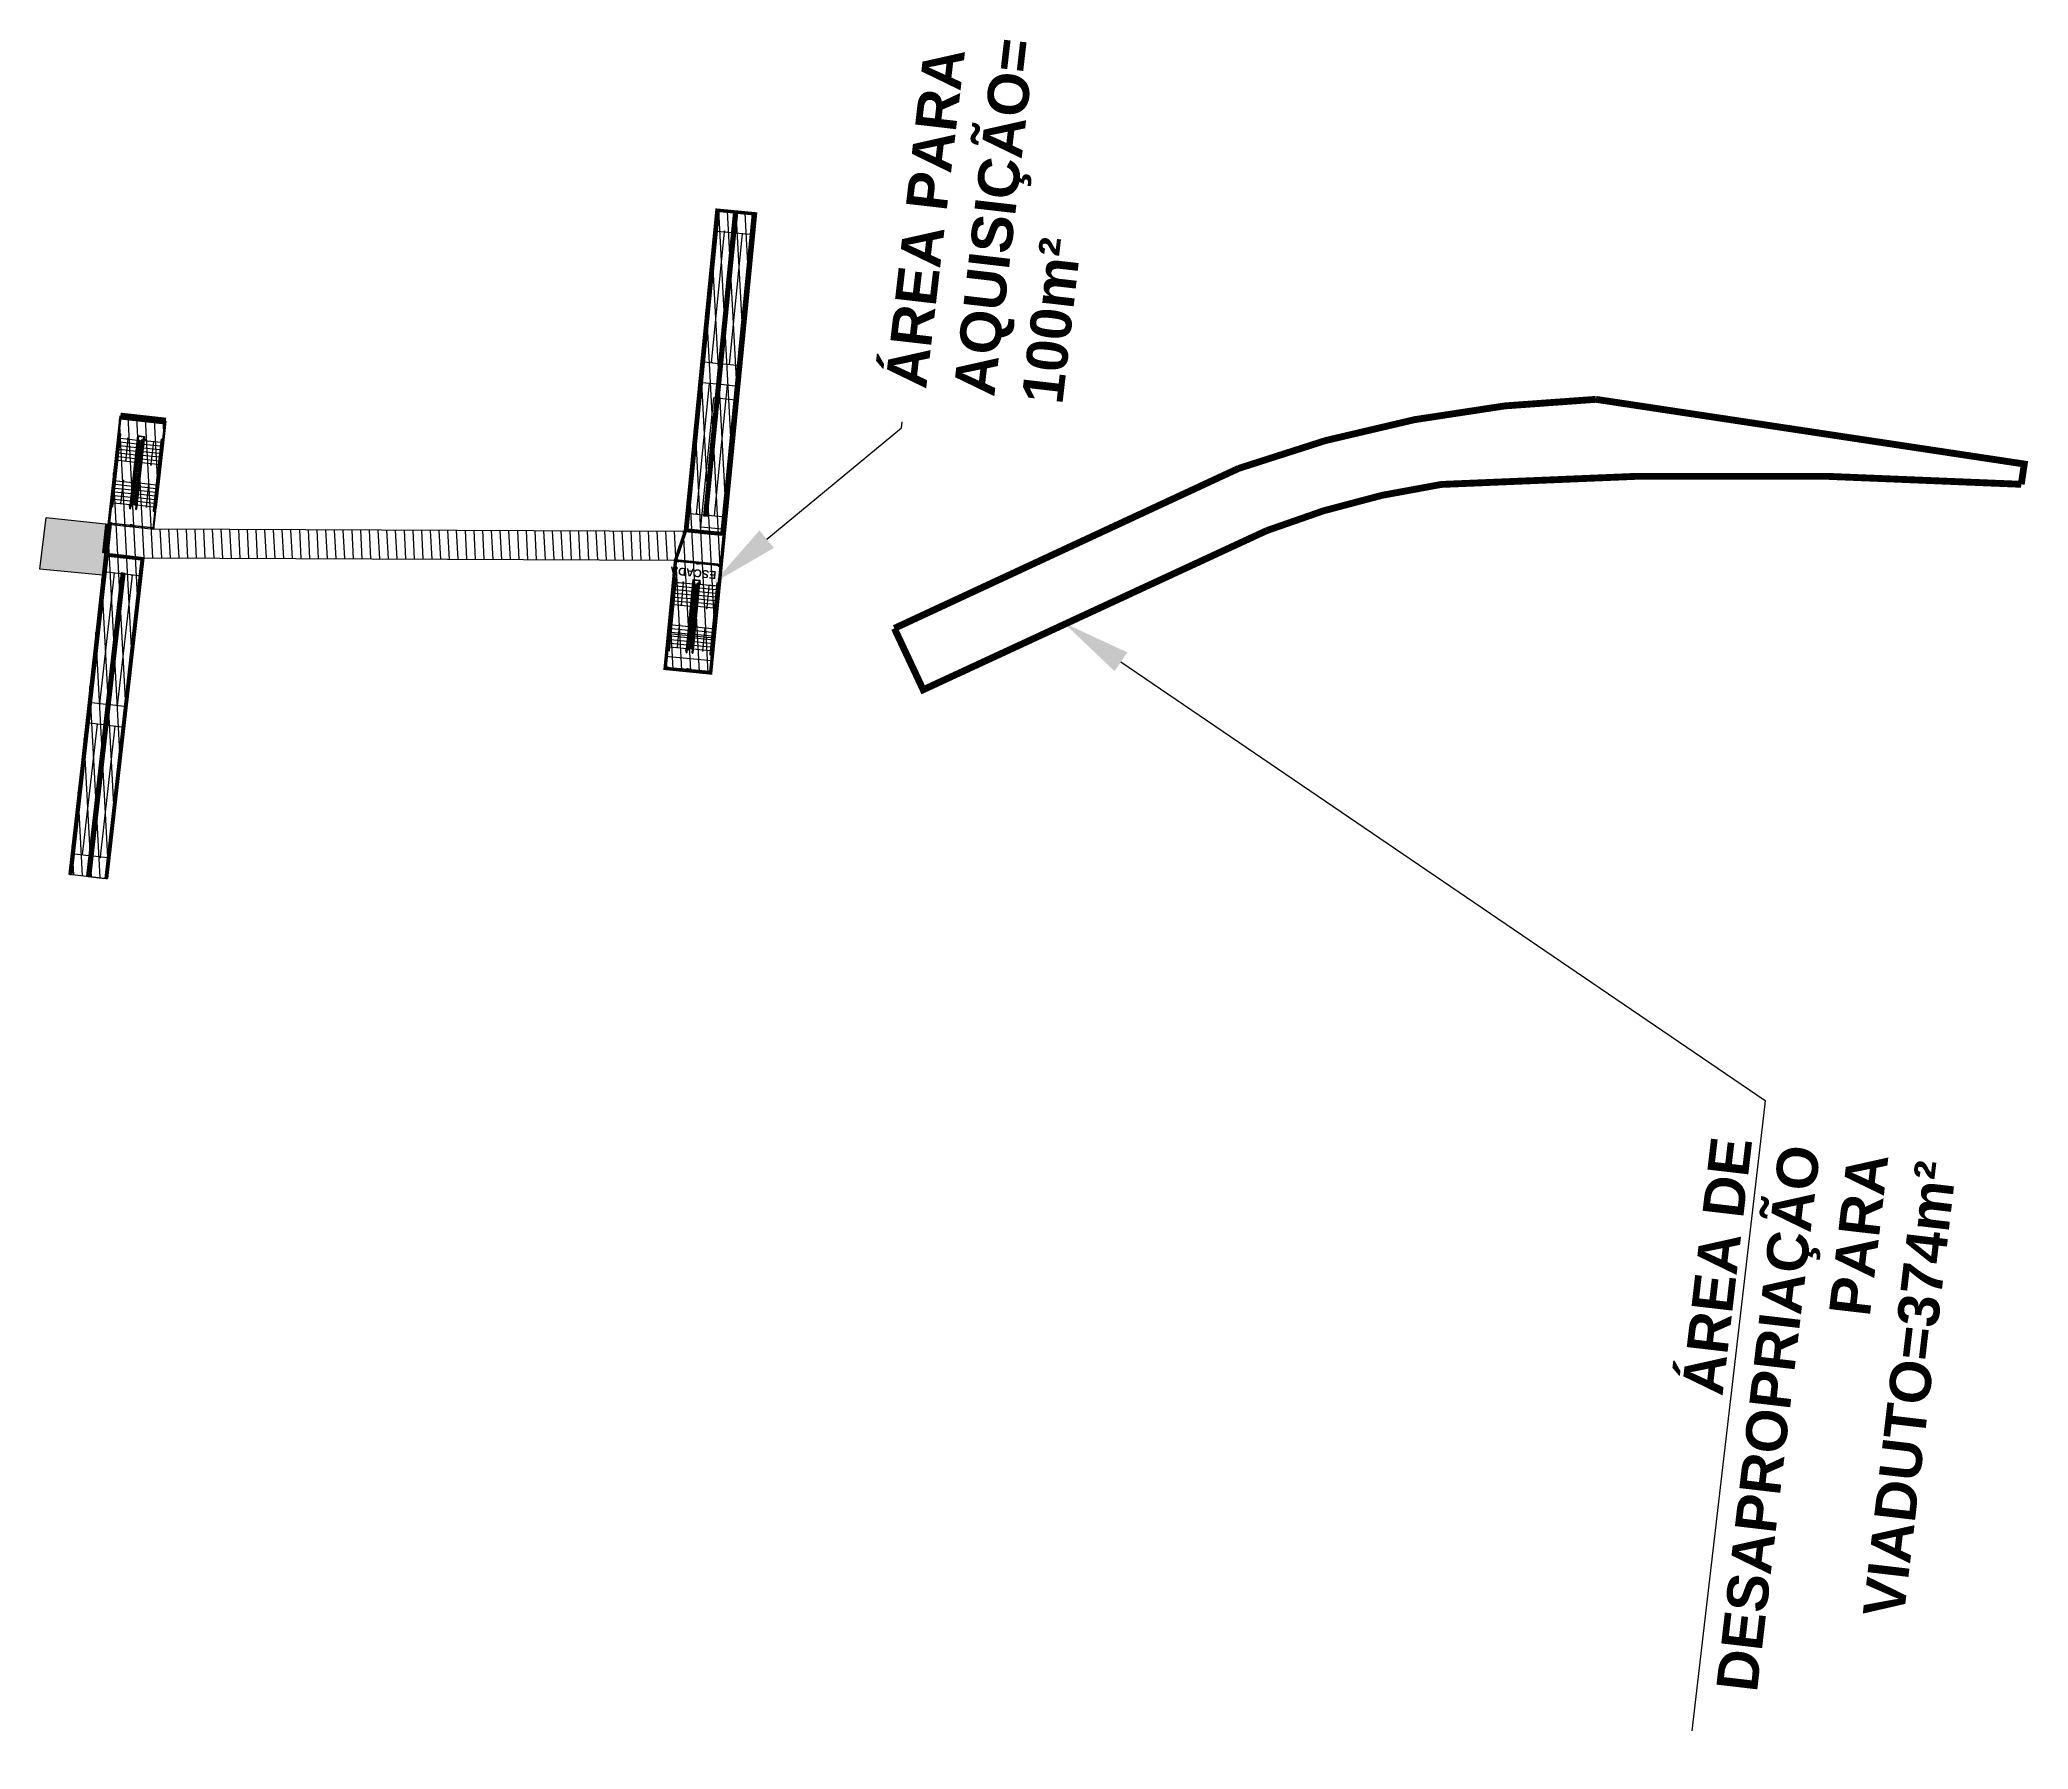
# Model space of a CAD drawing. Header units: metres. Extents: x 292198 to 326394, y 7397335 to 7462838.
# Drawn here: x 300396.2 to 300541.2, y 7445851.8 to 7445976.6 of the extents above; entities that cross this region are included whole.
import ezdxf
from ezdxf import colors
from ezdxf.entities.mleader import LeaderData, LeaderLine
from ezdxf.math import Vec2, Vec3

# ---------------------------------------------------------------- set-up
doc = ezdxf.new("R2010")
doc.units = ezdxf.units.M
doc.layers.get('0').update_dxf_attribs({"color": 5})
for name, color, linetype in [('_CALÇADA A CONSTRUIR', 9, 'Continuous'), ('_PASSARELA A CONSTRUIR', 230, 'Continuous'), ('_TEXTOS PASSARELAS', 2, 'Continuous'), ('_ÁREAA DE AQUISIÇÃO', 2, 'Continuous'), ('ARQ-ALV-BXA', 7, 'Continuous'), ('ARQ-AUX', 1, 'Continuous'), ('ARQ-AUX-02', 7, 'Continuous'), ('ARQ-TXT-QDA', 2, 'Continuous')]:
    doc.layers.add(name, color=color, linetype=linetype)
doc.styles.add('ARIAL', font='arial.ttf')
doc.styles.add('Cota', font='romans.shx')
doc.styles.get("Standard").update_dxf_attribs({"font": 'simplex.shx'})

# ---------------------------------------------------------------- blocks, each defined once
blk = doc.blocks.new('A$C2B945DDC')
at = {"layer": 'ARQ-AUX'}
h = blk.add_hatch(color=230, dxfattribs=at)
edge = h.paths.add_edge_path()
edge.add_arc((3.22, 2.62), 0.0136, 360, 720, ccw=False)
h = blk.add_hatch(color=230, dxfattribs=at)
edge = h.paths.add_edge_path()
edge.add_arc((6.34, 2.62), 0.0136, 360, 720, ccw=False)
h = blk.add_hatch(color=230, dxfattribs=at)
edge = h.paths.add_edge_path()
edge.add_arc((1.6, 0.72), 0.0136, 180, 540, ccw=False)
h = blk.add_hatch(color=230, dxfattribs=at)
edge = h.paths.add_edge_path()
edge.add_arc((4.72, 0.72), 0.0136, 180, 540, ccw=False)
at = {"color": 230, "ltscale": 20}
for centre, start, end in [((1.32, 3.18), 89.987, 270.013), ((6.62, 3.18), 269.987, 90.013), ((1.32, 1.89), 89.987, 270.013), ((1.32, 1.45), 89.987, 270.013), ((1.32, 0.17), 89.987, 270.013)]:
    blk.add_arc(centre, 0.0222, start, end, dxfattribs=at)
at = {"layer": 'ARQ-ALV-BXA', "color": 230, "ltscale": 10}
for points in [[(1.6, 3.33), (0, 3.33), (0, 0.01), (1.6, 0.01)], [(1.6, 3.33), (6.34, 3.33), (6.34, 3.2)], [(1.6, 3.33), (1.6, 3.2)], [(1.6, 3.15), (1.6, 1.91)], [(1.87, 3.33), (1.87, 3.27)], [(1.87, 3.25), (1.87, 3.2)], [(1.87, 3.15), (1.87, 1.91)], [(2.14, 3.33), (2.14, 3.27)], [(2.14, 3.25), (2.14, 3.2)], [(2.14, 3.15), (2.14, 1.91)], [(2.41, 3.33), (2.41, 3.27)], [(2.41, 3.25), (2.41, 3.2)], [(2.41, 3.15), (2.41, 1.91)], [(2.68, 3.33), (2.68, 3.27)], [(2.68, 3.25), (2.68, 3.2)], [(2.68, 3.15), (2.68, 1.91)], [(2.95, 3.33), (2.95, 3.27)], [(2.95, 3.25), (2.95, 3.2)], [(2.95, 3.15), (2.95, 1.91)], [(3.22, 3.33), (3.22, 1.91)], [(4.72, 3.33), (4.72, 3.2)], [(4.72, 3.15), (4.72, 1.91)], [(4.99, 3.33), (4.99, 3.27)], [(4.99, 3.25), (4.99, 3.2)], [(4.99, 3.15), (4.99, 1.73)], [(5.26, 3.33), (5.26, 3.27)], [(5.26, 3.25), (5.26, 3.2)], [(5.26, 3.15), (5.26, 1.91)], [(5.53, 3.33), (5.53, 3.27)], [(5.53, 3.25), (5.53, 3.2)], [(5.53, 3.15), (5.53, 1.91)], [(5.8, 3.33), (5.8, 3.27)], [(5.8, 3.25), (5.8, 3.2)], [(5.8, 3.15), (5.8, 1.91)], [(6.07, 3.33), (6.07, 3.27)], [(6.07, 3.25), (6.07, 3.2)], [(6.07, 3.15), (6.07, 1.91)], [(6.34, 3.15), (6.34, 1.91)], [(1.6, 1.87), (1.6, 1.73)], [(6.34, 1.73), (1.6, 1.73)], [(1.6, 1.47), (1.6, 1.61)], [(1.6, 1.61), (6.34, 1.61)], [(1.87, 1.87), (1.87, 1.82)], [(1.87, 1.8), (1.87, 1.73)], [(1.87, 1.54), (1.87, 1.61)], [(1.87, 1.47), (1.87, 1.52)], [(2.14, 1.87), (2.14, 1.82)], [(2.14, 1.8), (2.14, 1.73)], [(2.14, 1.54), (2.14, 1.61)], [(2.14, 1.47), (2.14, 1.52)], [(2.41, 1.87), (2.41, 1.82)], [(2.41, 1.8), (2.41, 1.73)], [(2.41, 1.54), (2.41, 1.61)], [(2.41, 1.47), (2.41, 1.52)], [(2.68, 1.87), (2.68, 1.82)], [(2.68, 1.8), (2.68, 1.73)], [(2.68, 1.54), (2.68, 1.61)], [(2.68, 1.47), (2.68, 1.52)], [(2.95, 1.87), (2.95, 1.82)], [(2.95, 1.8), (2.95, 1.73)], [(2.95, 0.19), (2.95, 1.61)], [(3.22, 1.87), (3.22, 1.73)], [(3.22, 1.47), (3.22, 1.61)], [(4.72, 1.87), (4.72, 1.73)], [(4.72, 1.47), (4.72, 1.61)], [(4.99, 1.54), (4.99, 1.61)], [(4.99, 1.47), (4.99, 1.52)], [(5.26, 1.87), (5.26, 1.82)], [(5.26, 1.8), (5.26, 1.73)], [(5.26, 1.54), (5.26, 1.61)], [(5.26, 1.47), (5.26, 1.52)], [(5.53, 1.87), (5.53, 1.82)], [(5.53, 1.8), (5.53, 1.73)], [(5.53, 1.54), (5.53, 1.61)], [(5.53, 1.47), (5.53, 1.52)], [(5.8, 1.87), (5.8, 1.82)], [(5.8, 1.8), (5.8, 1.73)], [(5.8, 1.54), (5.8, 1.61)], [(5.8, 1.47), (5.8, 1.52)], [(6.07, 1.87), (6.07, 1.82)], [(6.07, 1.8), (6.07, 1.73)], [(6.07, 1.54), (6.07, 1.61)], [(6.07, 1.47), (6.07, 1.52)], [(6.34, 1.87), (6.34, 1.73)], [(6.34, 1.47), (6.34, 1.61)], [(1.6, 0.19), (1.6, 1.43)], [(6.34, 0.01), (1.6, 0.01), (1.6, 0.14)], [(1.87, 0.19), (1.87, 1.43)], [(1.87, 0.09), (1.87, 0.14)], [(1.87, 0.01), (1.87, 0.07)], [(2.14, 0.19), (2.14, 1.43)], [(2.14, 0.09), (2.14, 0.14)], [(2.14, 0.01), (2.14, 0.07)], [(2.41, 0.19), (2.41, 1.43)], [(2.41, 0.09), (2.41, 0.14)], [(2.41, 0.01), (2.41, 0.07)], [(2.68, 0.19), (2.68, 1.43)], [(2.68, 0.09), (2.68, 0.14)], [(2.68, 0.01), (2.68, 0.07)], [(2.95, 0.09), (2.95, 0.14)], [(2.95, 0.01), (2.95, 0.07)], [(3.22, 0.19), (3.22, 1.43)], [(3.22, 0.01), (3.22, 0.14)], [(4.72, 0.01), (4.72, 1.43)], [(4.99, 0.19), (4.99, 1.43)], [(4.99, 0.09), (4.99, 0.14)], [(4.99, 0.01), (4.99, 0.07)], [(5.26, 0.19), (5.26, 1.43)], [(5.26, 0.09), (5.26, 0.14)], [(5.26, 0.01), (5.26, 0.07)], [(5.53, 0.19), (5.53, 1.43)], [(5.53, 0.09), (5.53, 0.14)], [(5.53, 0.01), (5.53, 0.07)], [(5.8, 0.19), (5.8, 1.43)], [(5.8, 0.09), (5.8, 0.14)], [(5.8, 0.01), (5.8, 0.07)], [(6.07, 0.19), (6.07, 1.43)], [(6.07, 0.09), (6.07, 0.14)], [(6.07, 0.01), (6.07, 0.07)], [(6.34, 0.19), (6.34, 1.43)], [(6.34, 0.01), (6.34, 0.14)]]:
    blk.add_lwpolyline(points, dxfattribs=at)
at = {"layer": 'ARQ-AUX', "color": 230}
for points in [[(0.1, 3.13), (0.13, 3.13), (0.13, 3.33), (0.03, 3.33), (0.03, 3.13), (0.06, 3.13)], [(1.6, 3.27), (1.6, 3.27), (1.6, 3.31), (1.5, 3.31), (1.5, 3.21), (1.59, 3.21)], [(1.6, 3.21), (1.6, 3.21)], [(3.22, 3.27), (3.22, 3.27), (3.22, 3.31), (3.12, 3.31), (3.12, 3.27)], [(3.12, 3.25), (3.12, 3.21), (3.21, 3.21)], [(4.72, 3.27), (4.72, 3.27), (4.72, 3.31), (4.62, 3.31), (4.62, 3.27)], [(4.62, 3.25), (4.62, 3.21), (4.71, 3.21)], [(6.34, 3.27), (6.34, 3.27), (6.34, 3.31), (6.24, 3.31), (6.24, 3.27)], [(6.24, 3.25), (6.24, 3.21), (6.33, 3.21)], [(7.84, 3.13), (7.81, 3.13), (7.81, 3.33), (7.91, 3.33), (7.91, 3.13), (7.88, 3.13)], [(0.07, 1.77), (0.03, 1.77), (0.03, 1.57), (0.07, 1.57)], [(0.13, 1.68), (0.13, 1.77), (0.09, 1.77)], [(0.09, 1.57), (0.13, 1.57), (0.13, 1.67)], [(1.6, 1.8), (1.6, 1.8), (1.6, 1.76), (1.5, 1.76), (1.5, 1.86), (1.59, 1.86)], [(1.66, 2.65), (1.6, 2.62)], [(3.22, 2.62), (1.6, 2.62)], [(1.66, 2.6), (1.6, 2.62)], [(1.6, 1.54), (1.6, 1.54), (1.6, 1.58), (1.7, 1.58), (1.7, 1.54)], [(1.7, 1.52), (1.7, 1.48), (1.61, 1.48)], [(3.12, 1.82), (3.12, 1.86), (3.21, 1.86)], [(3.22, 1.8), (3.22, 1.8), (3.22, 1.76), (3.12, 1.76), (3.12, 1.8)], [(3.22, 1.54), (3.22, 1.54), (3.22, 1.58), (3.32, 1.58), (3.32, 1.54)], [(3.32, 1.52), (3.32, 1.48), (3.23, 1.48)], [(4.62, 1.82), (4.62, 1.86), (4.71, 1.86)], [(4.72, 1.8), (4.72, 1.8), (4.72, 1.76), (4.62, 1.76), (4.62, 1.8)], [(4.78, 2.65), (4.72, 2.62)], [(6.34, 2.62), (4.72, 2.62)], [(4.78, 2.6), (4.72, 2.62)], [(4.72, 1.54), (4.72, 1.54), (4.72, 1.58), (4.82, 1.58), (4.82, 1.54)], [(4.82, 1.52), (4.82, 1.48), (4.73, 1.48)], [(6.24, 1.82), (6.24, 1.86), (6.33, 1.86)], [(6.34, 1.8), (6.34, 1.8), (6.34, 1.76), (6.24, 1.76), (6.24, 1.8)], [(6.34, 1.54), (6.34, 1.54), (6.34, 1.58), (6.44, 1.58), (6.44, 1.48), (6.35, 1.48)], [(7.81, 1.68), (7.81, 1.77), (7.85, 1.77)], [(7.85, 1.57), (7.81, 1.57), (7.81, 1.67)], [(7.87, 1.77), (7.91, 1.77), (7.91, 1.57), (7.87, 1.57)], [(0.13, 0.07), (0.13, 0.01), (0.03, 0.01), (0.03, 0.21), (0.07, 0.21)], [(0.09, 0.21), (0.13, 0.21), (0.13, 0.09)], [(1.6, 0.72), (3.22, 0.72)], [(1.6, 0.07), (1.6, 0.07), (1.6, 0.03), (1.7, 0.03), (1.7, 0.07)], [(1.7, 0.09), (1.7, 0.13), (1.61, 0.13)], [(3.16, 0.75), (3.22, 0.72)], [(3.16, 0.69), (3.22, 0.72)], [(3.22, 0.07), (3.22, 0.07), (3.22, 0.03), (3.32, 0.03), (3.32, 0.07)], [(3.32, 0.09), (3.32, 0.13), (3.23, 0.13)], [(4.72, 0.72), (6.34, 0.72)], [(4.72, 0.07), (4.72, 0.07), (4.72, 0.03), (4.82, 0.03), (4.82, 0.07)], [(4.82, 0.09), (4.82, 0.13), (4.73, 0.13)], [(6.28, 0.75), (6.34, 0.72)], [(6.28, 0.69), (6.34, 0.72)], [(6.34, 0.07), (6.34, 0.07), (6.34, 0.03), (6.44, 0.03), (6.44, 0.13), (6.35, 0.13)], [(6.34, 0.13), (6.34, 0.13)], [(7.81, 0.07), (7.81, 0.01), (7.91, 0.01), (7.91, 0.21), (7.87, 0.21)], [(7.85, 0.21), (7.81, 0.21), (7.81, 0.09)]]:
    blk.add_lwpolyline(points, dxfattribs=at)
for points in [[(1.59, 3.2), (1.59, 3.25), (1.6, 3.25), (1.6, 3.2)], [(3.21, 3.2), (3.21, 3.25), (3.22, 3.25), (3.22, 3.2)], [(4.71, 3.2), (4.71, 3.25), (4.72, 3.25), (4.72, 3.2)], [(6.33, 3.2), (6.33, 3.25), (6.34, 3.25), (6.34, 3.2)], [(0.14, 1.68), (0.1, 1.68), (0.1, 1.67), (0.14, 1.67)], [(1.59, 1.87), (1.59, 1.82), (1.6, 1.82), (1.6, 1.87)], [(1.61, 1.47), (1.61, 1.52), (1.6, 1.52), (1.6, 1.47)], [(3.21, 1.87), (3.21, 1.82), (3.22, 1.82), (3.22, 1.87)], [(3.23, 1.47), (3.23, 1.52), (3.22, 1.52), (3.22, 1.47)], [(4.71, 1.87), (4.71, 1.82), (4.72, 1.82), (4.72, 1.87)], [(4.73, 1.47), (4.73, 1.52), (4.72, 1.52), (4.72, 1.47)], [(6.33, 1.87), (6.33, 1.82), (6.34, 1.82), (6.34, 1.87)], [(6.35, 1.47), (6.35, 1.52), (6.34, 1.52), (6.34, 1.47)], [(7.8, 1.68), (7.84, 1.68), (7.84, 1.67), (7.8, 1.67)], [(1.61, 0.14), (1.61, 0.09), (1.6, 0.09), (1.6, 0.14)], [(3.23, 0.14), (3.23, 0.09), (3.22, 0.09), (3.22, 0.14)], [(4.73, 0.14), (4.73, 0.09), (4.72, 0.09), (4.72, 0.14)], [(6.35, 0.14), (6.35, 0.09), (6.34, 0.09), (6.34, 0.14)]]:
    blk.add_lwpolyline(points, close=True, dxfattribs=at)
for centre in [(3.22, 2.62), (6.34, 2.62), (1.6, 0.72), (4.72, 0.72)]:
    blk.add_circle(centre, 0.0136, dxfattribs=at)
at = {"layer": 'ARQ-AUX-02', "color": 230}
for p, q in [((0.07, 3.27), (7.87, 3.27)), ((0.07, 0.07), (0.07, 3.24)), ((0.09, 3.25), (6.34, 3.25)), ((0.09, 0.09), (0.09, 3.24)), ((1.32, 3.2), (6.62, 3.2)), ((1.32, 3.15), (6.62, 3.15)), ((7.85, 0.09), (7.85, 3.24)), ((7.87, 0.07), (7.87, 3.24)), ((1.6, 1.82), (6.34, 1.82)), ((1.6, 1.8), (6.34, 1.8)), ((6.34, 1.54), (1.6, 1.54)), ((6.34, 1.52), (1.6, 1.52)), ((6.34, 0.09), (0.07, 0.09)), ((6.34, 0.07), (0.07, 0.07)), ((6.62, 0.19), (1.32, 0.19)), ((6.62, 0.14), (1.32, 0.14))]:
    blk.add_line(p, q, dxfattribs=at)
for points in [[(0.07, 3.25), (0.07, 3.25), (0.07, 3.27), (0.07, 3.27)], [(0.09, 3.25), (0.09, 3.24), (0.07, 3.24), (0.07, 3.25)], [(1.6, 3.25), (1.59, 3.25), (1.59, 3.27), (1.6, 3.27)], [(3.22, 3.25), (3.21, 3.25), (3.21, 3.27), (3.22, 3.27)], [(4.72, 3.25), (4.71, 3.25), (4.71, 3.27), (4.72, 3.27)], [(6.34, 3.25), (6.33, 3.25), (6.33, 3.27), (6.34, 3.27)], [(7.85, 3.25), (7.85, 3.24), (7.87, 3.24), (7.87, 3.25)], [(7.87, 3.25), (7.87, 3.25), (7.87, 3.27), (7.87, 3.27)], [(0.1, 1.68), (0.1, 1.67), (0.06, 1.67), (0.06, 1.68)], [(1.6, 1.82), (1.59, 1.82), (1.59, 1.8), (1.6, 1.8)], [(1.6, 1.52), (1.61, 1.52), (1.61, 1.54), (1.6, 1.54)], [(3.22, 1.82), (3.21, 1.82), (3.21, 1.8), (3.22, 1.8)], [(3.22, 1.52), (3.23, 1.52), (3.23, 1.54), (3.22, 1.54)], [(4.72, 1.82), (4.71, 1.82), (4.71, 1.8), (4.72, 1.8)], [(4.72, 1.52), (4.73, 1.52), (4.73, 1.54), (4.72, 1.54)], [(6.34, 1.82), (6.33, 1.82), (6.33, 1.8), (6.34, 1.8)], [(6.34, 1.52), (6.35, 1.52), (6.35, 1.54), (6.34, 1.54)], [(7.84, 1.68), (7.84, 1.67), (7.88, 1.67), (7.88, 1.68)], [(0.09, 0.09), (0.09, 0.1), (0.07, 0.1), (0.07, 0.09)], [(0.07, 0.09), (0.07, 0.09), (0.07, 0.07), (0.07, 0.07)], [(1.6, 0.09), (1.61, 0.09), (1.61, 0.07), (1.6, 0.07)], [(3.22, 0.09), (3.23, 0.09), (3.23, 0.07), (3.22, 0.07)], [(4.72, 0.09), (4.73, 0.09), (4.73, 0.07), (4.72, 0.07)], [(6.34, 0.09), (6.35, 0.09), (6.35, 0.07), (6.34, 0.07)], [(7.85, 0.09), (7.85, 0.1), (7.87, 0.1), (7.87, 0.09)], [(7.87, 0.09), (7.87, 0.09), (7.87, 0.07), (7.87, 0.07)]]:
    blk.add_lwpolyline(points, close=True, dxfattribs=at)
for points in [[(6.34, 3.33), (7.94, 3.33), (7.94, 0.01), (6.34, 0.01)], [(1.32, 1.91), (6.66, 1.91), (6.66, 1.43), (1.32, 1.43)], [(6.62, 1.87), (1.32, 1.87)], [(1.32, 1.47), (6.62, 1.47)], [(6.62, 1.87), (6.62, 1.47)], [(7.85, 0.09), (6.35, 0.09)], [(6.35, 0.07), (7.87, 0.07)]]:
    blk.add_lwpolyline(points, dxfattribs=at)
at = {"layer": 'ARQ-TXT-QDA', "color": 230, "char_height": 0.06, "attachment_point": 3, "style": 'Cota'}
for insert, rotation in [((1.45, 1.94), 180), ((6.49, 1.4), 0)]:
    blk.add_mtext_dynamic_manual_height_columns('14', width=0.2059, gutter_width=1, heights=[0], dxfattribs=dict(at, insert=insert, rotation=rotation))
at = {"layer": 'ARQ-TXT-QDA', "color": 230, "char_height": 0.06, "width": 2.6686, "attachment_point": 3, "style": 'Cota'}
for insert, rotation in [((3.27, 2.58), 180), ((6.37, 2.59), 180), ((1.57, 0.75), 0), ((4.67, 0.76), 0)]:
    blk.add_mtext('S', dxfattribs=dict(at, insert=insert, rotation=rotation))
blk = doc.blocks.new('A$C0FA2317C')
at = {"layer": 'ARQ-AUX'}
h = blk.add_hatch(color=230, dxfattribs=at)
edge = h.paths.add_edge_path()
edge.add_arc((11.11, 2.02), 0.0136, 180, 540, ccw=False)
h = blk.add_hatch(color=230, dxfattribs=at)
edge = h.paths.add_edge_path()
edge.add_arc((22.21, 2.02), 0.0136, 180, 540, ccw=False)
h = blk.add_hatch(color=230, dxfattribs=at)
edge = h.paths.add_edge_path()
edge.add_arc((1.51, 0.71), 0.0136, 180, 540, ccw=False)
at = {"layer": 'ARQ-ALV-BXA', "color": 230, "ltscale": 5}
for p, q in [((1.6, 2.7), (0.01, 2.7)), ((3.2, 2.7), (1.61, 2.7)), ((22.2, 2.7), (3.21, 2.7)), ((23.56, 2.7), (22.21, 2.7)), ((23.56, 0), (23.56, 2.7)), ((23.56, 0), (23.56, 2.7)), ((23.56, 0), (0, 0)), ((1.6, 1.35), (0.01, 1.35)), ((3.2, 1.35), (1.61, 1.35)), ((22.2, 1.35), (3.21, 1.35)), ((21.87, 1.35), (3.23, 1.35))]:
    blk.add_line(p, q, dxfattribs=at)
at = {"layer": 'ARQ-ALV-BXA', "color": 230, "ltscale": 10}
for p, q in [((1.51, 1.53), (1.51, 2.6)), ((11.11, 1.53), (11.11, 2.6)), ((12.61, 1.53), (12.61, 2.6)), ((22.21, 1.53), (22.21, 2.6)), ((1.51, 0.18), (1.51, 1.25)), ((11.11, 0.18), (11.11, 1.25)), ((12.61, 0.18), (12.61, 1.25)), ((22.21, 0.18), (22.21, 1.25))]:
    blk.add_line(p, q, dxfattribs=at)
for points in [[(0, 2.6), (0, 1.53)], [(0, 1.25), (0, 0.18)], [(0, 0.03), (0, 0)]]:
    blk.add_lwpolyline(points, dxfattribs=at)
at = {"layer": 'ARQ-AUX', "color": 230}
for points in [[(0.1, 2.8), (0.1, 2.83), (0, 2.83), (0, 2.8)], [(0.01, 2.73), (0.1, 2.73), (0.1, 2.76)], [(0.1, 1.45), (0.1, 1.48), (0.01, 1.48)], [(1.61, 2.83), (1.5, 2.83), (1.5, 2.8)], [(1.5, 2.76), (1.5, 2.73), (1.6, 2.73)], [(1.6, 1.48), (1.5, 1.48), (1.5, 1.45)], [(1.57, 2.04), (1.51, 2.02)], [(11.11, 2.02), (1.51, 2.02)], [(1.57, 1.99), (1.51, 2.02)], [(1.7, 2.8), (1.7, 2.83), (1.61, 2.83)], [(1.61, 2.73), (1.7, 2.73), (1.7, 2.76)], [(1.7, 1.45), (1.7, 1.48), (1.61, 1.48)], [(3.21, 2.83), (3.1, 2.83), (3.1, 2.8)], [(3.1, 2.76), (3.1, 2.73), (3.2, 2.73)], [(3.2, 1.48), (3.1, 1.48), (3.1, 1.45)], [(3.3, 2.8), (3.3, 2.83), (3.21, 2.83)], [(3.21, 2.73), (3.3, 2.73), (3.3, 2.76)], [(3.3, 1.45), (3.3, 1.48), (3.21, 1.48)], [(12.67, 2.04), (12.6, 2.02)], [(12.67, 1.99), (12.6, 2.02)], [(22.21, 2.02), (12.61, 2.02)], [(22.21, 2.83), (22.11, 2.83), (22.11, 2.8)], [(22.11, 2.76), (22.11, 2.73), (22.2, 2.73)], [(22.2, 1.48), (22.11, 1.48), (22.11, 1.45)], [(22.31, 2.8), (22.31, 2.83), (22.21, 2.83)], [(22.21, 2.73), (22.31, 2.73), (22.31, 2.76)], [(23.53, 2.73), (23.53, 2.83), (23.43, 2.83), (23.43, 2.8)], [(23.43, 2.76), (23.43, 2.73), (23.53, 2.73)], [(23.46, 2.5), (23.43, 2.5), (23.43, 2.7), (23.53, 2.7), (23.53, 2.5), (23.5, 2.5)], [(0, 0.05), (0, 0.03), (0.1, 0.03), (0.1, 0.05)], [(0.01, 1.38), (0.1, 1.38), (0.1, 1.41)], [(0.1, 0.09), (0.1, 0.13), (0.01, 0.13)], [(1.5, 1.41), (1.5, 1.38), (1.6, 1.38)], [(1.6, 0.13), (1.5, 0.13), (1.5, 0.09)], [(1.5, 0.05), (1.5, 0.03), (1.61, 0.03)], [(11.11, 0.71), (1.51, 0.71)], [(1.61, 1.38), (1.7, 1.38), (1.7, 1.41)], [(1.7, 0.09), (1.7, 0.13), (1.61, 0.13)], [(1.61, 0.03), (1.7, 0.03), (1.7, 0.05)], [(3.1, 1.41), (3.1, 1.38), (3.2, 1.38)], [(3.2, 0.13), (3.1, 0.13), (3.1, 0.09)], [(3.1, 0.05), (3.1, 0.03), (3.21, 0.03)], [(3.21, 1.38), (3.3, 1.38), (3.3, 1.41)], [(3.3, 0.09), (3.3, 0.13), (3.21, 0.13)], [(3.21, 0.03), (3.3, 0.03), (3.3, 0.05)], [(11.05, 0.74), (11.11, 0.71)], [(11.05, 0.68), (11.11, 0.71)], [(22.21, 0.71), (12.61, 0.71)], [(22.11, 1.41), (22.11, 1.38), (22.2, 1.38)], [(22.2, 0.13), (22.11, 0.13), (22.11, 0.09)], [(22.11, 0.05), (22.11, 0.03), (22.21, 0.03)], [(22.15, 0.74), (22.21, 0.71)], [(22.15, 0.68), (22.21, 0.71)], [(22.31, 0.09), (22.31, 0.13), (22.21, 0.13)], [(22.21, 0.03), (22.31, 0.03), (22.31, 0.05)], [(23.43, 1.33), (23.43, 1.43), (23.46, 1.43)], [(23.46, 1.23), (23.43, 1.23), (23.43, 1.32)], [(23.43, 0.06), (23.43, 0), (23.53, 0), (23.53, 0.2), (23.5, 0.2)], [(23.46, 0.2), (23.43, 0.2), (23.43, 0.09)], [(23.5, 1.43), (23.53, 1.43), (23.53, 1.23), (23.5, 1.23)]]:
    blk.add_lwpolyline(points, dxfattribs=at)
for points in [[(0.01, 2.76), (0, 2.76), (0, 2.64), (0.01, 2.64)], [(0.01, 1.45), (0, 1.45), (0, 1.49), (0.01, 1.49)], [(1.61, 2.76), (1.6, 2.76), (1.6, 2.64), (1.61, 2.64)], [(1.61, 1.45), (1.6, 1.45), (1.6, 1.49), (1.61, 1.49)], [(3.21, 2.76), (3.2, 2.76), (3.2, 2.64), (3.21, 2.64)], [(3.21, 1.45), (3.2, 1.45), (3.2, 1.49), (3.21, 1.49)], [(22.21, 2.76), (22.2, 2.76), (22.2, 2.64), (22.21, 2.64)], [(22.21, 1.45), (22.2, 1.45), (22.2, 1.49), (22.21, 1.49)], [(0.01, 1.41), (0, 1.41), (0, 1.29), (0.01, 1.29)], [(0.01, 0.09), (0, 0.09), (0, 0.13), (0.01, 0.13)], [(1.61, 1.41), (1.6, 1.41), (1.6, 1.29), (1.61, 1.29)], [(1.61, 0.09), (1.6, 0.09), (1.6, 0.13), (1.61, 0.13)], [(3.21, 1.41), (3.2, 1.41), (3.2, 1.29), (3.21, 1.29)], [(3.21, 0.09), (3.2, 0.09), (3.2, 0.13), (3.21, 0.13)], [(22.21, 1.41), (22.2, 1.41), (22.2, 1.29), (22.21, 1.29)], [(22.21, 0.09), (22.2, 0.09), (22.2, 0.13), (22.21, 0.13)], [(23.42, 1.33), (23.46, 1.33), (23.46, 1.32), (23.42, 1.32)]]:
    blk.add_lwpolyline(points, close=True, dxfattribs=at)
for centre in [(11.11, 2.02), (22.21, 2.02), (1.51, 0.71)]:
    blk.add_circle(centre, 0.0136, dxfattribs=at)
at = {"layer": 'ARQ-AUX-02', "color": 230}
for p, q in [((0, 2.64), (23.42, 2.64)), ((0, 2.6), (23.38, 2.6)), ((22.3, 1.53), (0, 1.53)), ((22.25, 1.49), (0, 1.49)), ((22.25, 1.49), (22.25, 1.29)), ((22.3, 1.53), (22.3, 1.25)), ((23.42, 0.13), (23.42, 2.64)), ((23.46, 0.09), (23.46, 2.6)), ((23.5, 0.05), (23.5, 2.6)), ((22.25, 1.29), (0, 1.29)), ((22.3, 1.25), (0, 1.25)), ((0, 0.18), (23.38, 0.18)), ((0, 0.13), (23.42, 0.13))]:
    blk.add_line(p, q, dxfattribs=at)
for points in [[(0.01, 2.76), (0, 2.76), (0, 2.8), (0.01, 2.8)], [(1.61, 2.76), (1.6, 2.76), (1.6, 2.8), (1.61, 2.8)], [(3.21, 2.76), (3.2, 2.76), (3.2, 2.8), (3.21, 2.8)], [(22.21, 2.76), (22.2, 2.76), (22.2, 2.8), (22.21, 2.8)], [(23.46, 2.6), (23.46, 2.6), (23.5, 2.6), (23.5, 2.6)], [(23.53, 2.76), (23.53, 2.76), (23.53, 2.8), (23.53, 2.8)], [(0.01, 1.41), (0, 1.41), (0, 1.45), (0.01, 1.45)], [(0.01, 0.05), (0, 0.05), (0, 0.09), (0.01, 0.09)], [(1.61, 1.41), (1.6, 1.41), (1.6, 1.45), (1.61, 1.45)], [(1.61, 0.05), (1.6, 0.05), (1.6, 0.09), (1.61, 0.09)], [(3.21, 1.41), (3.2, 1.41), (3.2, 1.45), (3.21, 1.45)], [(3.21, 0.05), (3.2, 0.05), (3.2, 0.09), (3.21, 0.09)], [(22.21, 1.41), (22.2, 1.41), (22.2, 1.45), (22.21, 1.45)], [(22.21, 0.05), (22.2, 0.05), (22.2, 0.09), (22.21, 0.09)], [(23.46, 1.33), (23.46, 1.32), (23.5, 1.32), (23.5, 1.33)], [(23.46, 0.1), (23.46, 0.1), (23.5, 0.1), (23.5, 0.1)], [(23.5, 0.1), (23.5, 0.1), (23.5, 0.06), (23.5, 0.06)]]:
    blk.add_lwpolyline(points, close=True, dxfattribs=at)
for points in [[(0.01, 2.8), (23.53, 2.8)], [(0.01, 2.76), (23.53, 2.76)], [(23.38, 2.6), (23.38, 0.18)], [(23.42, 2.64), (23.42, 0.13)], [(0.01, 1.45), (22.2, 1.45)], [(22.2, 1.41), (0.01, 1.41)], [(23.46, 0.09), (0.01, 0.09)], [(0.01, 0.05), (23.5, 0.05)]]:
    blk.add_lwpolyline(points, dxfattribs=at)
at = {"layer": 'ARQ-TXT-QDA', "color": 230, "insert": (1.48, 0.74), "char_height": 0.06, "attachment_point": 3, "rotation": 0, "style": 'Cota'}
blk.add_mtext_dynamic_manual_height_columns('S', width=0.2059, gutter_width=1, heights=[0], dxfattribs=at)

msp = doc.modelspace()

# ---------------------------------------------------------------- hatches: boundary and pattern name
at = {"layer": '_CALÇADA A CONSTRUIR'}
h = msp.add_hatch(color=9, dxfattribs=at)
h.dxf.hatch_style = 1
h.paths.add_polyline_path([(300396.18, 7445937.95), (300396.64, 7445941.72), (300401.19, 7445941.23), (300400.77, 7445937.51)])
at = {"layer": '_PASSARELA A CONSTRUIR', "ltscale": 0.1, "transparency": 33554687}
h = msp.add_hatch(dxfattribs=at)
h.set_pattern_fill('ANSI31', color=256, scale=0.2, angle=48.0207)
h.set_pattern_definition([(93.020687321, (397585.87675, -16960.6781), (-0.634117713946, -0.033462290114), [])])
h.paths.add_polyline_path([(300398.32, 7445915.69), (300401.12, 7445915.38), (300403.78, 7445938.78), (300442.55, 7445938.61), (300441.79, 7445930.7), (300445.11, 7445930.38), (300448.38, 7445963.86), (300445.57, 7445964.14), (300443.26, 7445940.7), (300404.51, 7445940.86), (300405.38, 7445948.76), (300402.03, 7445949.12)])

# ---------------------------------------------------------------- linework, layer by layer
at = {"layer": '_CALÇADA A CONSTRUIR', "color": 1}
msp.add_lwpolyline([(300396.18, 7445937.95), (300396.64, 7445941.72), (300401.19, 7445941.23), (300400.77, 7445937.51), (300396.18, 7445937.95)], dxfattribs=at)
at = {"layer": '_PASSARELA A CONSTRUIR'}
msp.add_line((300444.39, 7445941.03), (300445.99, 7445940.88), dxfattribs=at)
at = {"layer": '_PASSARELA A CONSTRUIR', "ltscale": 0.1, "transparency": 33554687, "flags": 128}
for points in [[(300398.32, 7445915.69), (300401.12, 7445915.38), (300403.78, 7445938.78), (300442.55, 7445938.61), (300441.79, 7445930.7), (300445.11, 7445930.38), (300448.38, 7445963.86), (300448.38, 7445963.86), (300448.38, 7445963.86), (300445.57, 7445964.14), (300443.26, 7445940.7), (300404.51, 7445940.86), (300405.38, 7445948.76), (300402.03, 7445949.12), (300398.32, 7445915.69)], [(300445.88, 7445938.29), (300446.09, 7445940.42), (300443.25, 7445940.7), (300404.51, 7445940.86)]]:
    msp.add_lwpolyline(points, dxfattribs=at)
at = {"layer": '_PASSARELA A CONSTRUIR'}
msp.add_lwpolyline([(300446.92, 7445950.28), (300445.32, 7445950.44), (300445.28, 7445949.99), (300444.39, 7445941.03), (300444.35, 7445940.58), (300445.94, 7445940.43), (300445.99, 7445940.88), (300446.87, 7445949.83)], close=True, dxfattribs=at)
for points in [[(300445.88, 7445938.29), (300442.55, 7445938.62), (300441.83, 7445931.61), (300445.18, 7445931.28), (300445.88, 7445938.29)], [(300445.73, 7445936.7), (300442.38, 7445936.98)], [(300443.96, 7445936.85), (300443.62, 7445933.07)], [(300444.12, 7445936.84), (300443.79, 7445933.05)], [(300445.4, 7445932.91), (300441.99, 7445933.22)]]:
    msp.add_lwpolyline(points, dxfattribs=at)
at = {"layer": '_TEXTOS PASSARELAS', "const_width": 0.25, "flags": 128}
msp.add_lwpolyline([(300443.27, 7445940.7), (300442.56, 7445938.61), (300441.8, 7445930.71), (300445.12, 7445930.38), (300448.39, 7445963.87), (300445.58, 7445964.14), (300443.27, 7445940.7), (300443.27, 7445940.7), (300443.27, 7445940.7)], dxfattribs=at)
at = {"layer": '_ÁREAA DE AQUISIÇÃO', "const_width": 0.5, "flags": 128}
msp.add_lwpolyline([(300458.52, 7445933.63), (300460.62, 7445929.15), (300485.68, 7445940.76, -0.057703), (300498.41, 7445944.13, -0.031021), (300540.72, 7445944.14), (300540.94, 7445945.62), (300509.69, 7445950.34, 0.079476), (300483.63, 7445945.3), (300458.52, 7445933.63)], format="xyb", dxfattribs=at)
at = {"layer": '_ÁREAA DE AQUISIÇÃO', "const_width": 0.5}
msp.add_lwpolyline([(300405.38, 7445948.75), (300402.06, 7445949.12)], dxfattribs=at)
at = {"layer": '_ÁREAA DE AQUISIÇÃO', "const_width": 0.5, "flags": 128}
msp.add_lwpolyline([(300400.97, 7445939.1), (300401.2, 7445941.25)], dxfattribs=at)

# ---------------------------------------------------------------- block references
for name, p, rotation in [('A$C0FA2317C', (300445.57, 7445964.14), 264.3570565481425), ('A$C2B945DDC', (300404.51, 7445940.86), 83.68477110311169), ('A$C0FA2317C', (300401.12, 7445915.37), 83.52963594044371), ('A$C2B945DDC', (300445.12, 7445930.38), 84.51219171081047)]:
    msp.add_blockref(name, p, dxfattribs=dict(rotation=rotation))

# ---------------------------------------------------------------- texts
at = {"color": 1, "insert": (300445.5, 7445937.22), "char_height": 0.5726, "attachment_point": 1, "rotation": 173.9812}
msp.add_mtext_dynamic_manual_height_columns('{\\fArial|b1|i0|c0|p34;ESCADA}', width=12.2713, gutter_width=45441.53, heights=[0], dxfattribs=at)

# ---------------------------------------------------------------- leaders
at = {"layer": '_TEXTOS PASSARELAS'}
ml = msp.add_multileader_mtext('Standard', dxfattribs=at)
ml.set_content('{\\fArial|b1|i0|c0|p34;ÁREA PARA\\PAQUISIÇÃO=\\P100m²}', color=256, style='ARIAL')
ml.set_leader_properties()
ml.build(insert=Vec2(0, 0))
ml.multileader.update_dxf_attribs({"text_right_attachment_type": 6, "dogleg_length": 0.54, "arrow_head_size": 5.04})
ctx = ml.context
ctx.base_point, ctx.char_height, ctx.arrow_head_size, ctx.landing_gap_size, ctx.plane_origin, ctx.plane_x_axis, ctx.plane_y_axis = Vec3(300459.08, 7445948.7), 3, 5.04, 2.52, Vec3(300457.22, 7445981.24), Vec3(0.114432, 0.993431), Vec3(-0.993431, 0.114432)
ctx.right_attachment = 6
notes = []
notes.append((ctx, [(0, (1, 1, 0), (300459.03, 7445948.25), (0.114432, 0.993431), 0.454, [(0, [(300445.32, 7445936.93)], 0, [])])]))
ctx.mtext.insert, ctx.mtext.text_direction, ctx.mtext.rotation, ctx.mtext.flow_direction = Vec3(300457.85, 7445951.38), Vec3(0.114432, 0.993431), 1.456113, 5
ml = msp.add_multileader_mtext('Standard', dxfattribs=at)
ml.set_content('{\\fArial|b1|i0|c0|p34;ÁREA DE\\PDESAPROPRIAÇÃO\\PPARA VIADUTO=374m²}', color=256, style='ARIAL')
ml.set_leader_properties()
ml.build(insert=Vec2(0, 0))
ml.multileader.update_dxf_attribs({"text_right_attachment_type": 6, "dogleg_length": 0.454, "arrow_head_size": 5.04})
ctx = ml.context
ctx.base_point, ctx.char_height, ctx.arrow_head_size, ctx.landing_gap_size, ctx.plane_origin, ctx.plane_x_axis, ctx.plane_y_axis = Vec3(300514.77, 7445854.64), 3, 5.04, 2.52, Vec3(300540.87, 7445986.14), Vec3(0.115682, 0.993286), Vec3(-0.993286, 0.115682)
ctx.right_attachment, ctx.text_align_type = 6, 2
notes.append((ctx, [(1, (1, 1, 0), (300522.04, 7445899.18), (-0.115682, -0.993286), 0.454, [(0, [(300470.88, 7445934.03)], 0, [])])]))
ctx.mtext.insert, ctx.mtext.text_direction, ctx.mtext.rotation, ctx.mtext.width, ctx.mtext.alignment, ctx.mtext.flow_direction = Vec3(300518.12, 7445896.64), Vec3(0.115682, 0.993286), 1.454855, 42.8881, 3, 5
for ctx, leaders in notes:
    for number, flags, end, landing, length, lines in leaders:
        leader = LeaderData()
        leader.index, (leader.has_last_leader_line, leader.has_dogleg_vector, leader.attachment_direction) = number, flags
        leader.last_leader_point, leader.dogleg_vector, leader.dogleg_length = Vec3(end), Vec3(landing), length
        for number, points, colour, breaks in lines:
            line = LeaderLine()
            line.index, line.vertices, line.color, line.breaks = number, Vec3.list(points), colors.encode_raw_color(colour), breaks
            leader.lines.append(line)
        ctx.leaders.append(leader)

doc.saveas('drawing.dxf')
